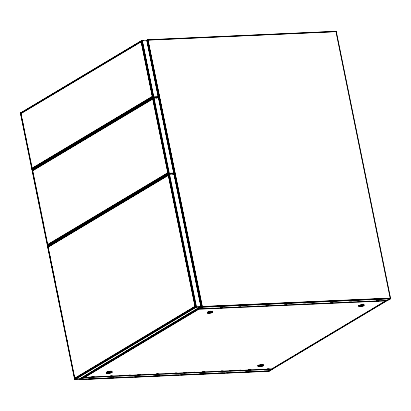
<?xml version="1.0" encoding="UTF-8"?>
<svg xmlns="http://www.w3.org/2000/svg" width="411" height="411" viewBox="0 0 411 411"><rect width="100%" height="100%" fill="white"/><g stroke="black" fill="none" stroke-linecap="round" stroke-linejoin="round"><path stroke-width="0.62" d="M146.388 40.545L147.503 39.882L148.001 40.073L147.826 39.867L202.233 306.621L202.094 307.043L198.647 308.918M34.128 169.383L32.171 169.43L31.914 168.577L152.466 96.559L153.647 97.006L158.672 96.513L158.528 96.292L157.392 96.97M49.659 245.716L47.702 245.757L47.445 244.91L167.996 172.892L169.07 173.334L173.894 173.123L174.059 172.62M174.495 174.773L174.151 173.894L169.019 174.213L168.433 175.045L47.882 247.062L48.452 246.317L47.871 246.59L74.879 379.338L75.465 379.132L74.658 378.464L75.372 379.127L80.464 378.834L80.726 378.305L79.888 379.148L75.069 379.374L74.597 378.772L195.174 306.472L196.355 306.914L201.38 306.544L201.236 306.2L200.671 306.945L195.944 307.156L195.138 306.493L168.397 175.065L168.736 174.382L170.108 174.29M158.99 98.157C158.769 98.969 159.268 97.448 158.523 97.556L153.699 97.782L152.902 98.712L167.996 172.892M32.387 170.709L32.644 170.072L32.916 169.984L32.402 170.776L152.882 98.804L153.806 97.767L169.178 173.334L47.892 245.793L32.51 170.226M47.912 246.929L48.041 246.559L48.293 247.812M158.322 97.823L158.713 97.592L174.069 173.093L173.586 173.355L168.669 173.576L167.96 172.913L152.866 98.738L153.298 98.024L157.531 97.828M158.497 96.426L158.055 97.027L158.492 96.313L158.06 97.022L153.241 97.248L152.43 96.58L141.22 41.485L141.559 40.807L143.521 40.684M201.205 306.334L200.671 306.945L201.2 306.221M32.341 170.257L32.289 170.652L32.921 169.984M79.78 379.163L80.726 378.31M32.382 170.596L153.401 98.008L152.866 98.738M168.392 174.952L168.931 174.341L168.412 175.132L47.933 247.109M272.483 368.662L272.288 369.047L276.88 366.031M386.684 300.713L386.885 300.374L386.684 300.713L198.647 309.103L198.313 308.784L198.641 309.098L84.25 377.442L83.962 377.226L198.297 308.733L83.936 377.175M141.256 41.465L20.704 113.482C20.555 112.748 21.5 112.393 20.74 113.462L32.361 169.466L153.647 97.006L142.052 40.535L141.256 41.465L152.466 96.559M47.882 247.062L47.871 246.59L50.306 258.488M147.939 40.026L336.116 31.483L390.445 298.597C390.933 299.65 385.297 300.677 387.157 300.58M390.445 298.597L336.116 31.483L147.503 39.882L201.822 307.058L390.45 298.561L390.27 298.232L202.233 306.621L84.065 377.349M141.538 40.915L152.841 97.135L32.022 169.306M32.207 170.508L153.185 98.162L168.366 173.463L47.553 245.639M168.715 174.495L195.544 307.043L74.73 379.219M272.272 368.801L272.354 369.165L269.077 371.118L80.464 379.517L84.183 377.139L84.05 377.56C75.234 381.922 83.197 378.105 84.378 379.148M336.106 31.555L147.816 39.954M84.183 377.139L83.777 377.575M202.233 306.621L201.858 307.032M269.113 371.102L268.753 371.133L272.092 369.176L272.226 368.749M272.288 369.052L390.137 298.653L390.27 298.232L389.227 298.854M34.534 169.142L32.762 169.219L31.935 168.489L152.414 96.513L153.246 97.248L152.938 97.186L141.636 40.807L141.22 41.485M50.065 245.475L48.293 245.552L47.465 244.817L167.945 172.846L168.777 173.576L168.469 173.519L153.282 98.054M168.397 175.065L169.337 174.1L196.355 306.914L195.944 307.156L195.641 307.094L168.813 174.382M84.055 377.308L84.05 377.565L84.142 377.195M80.556 379.363L269.077 371.118M20.858 112.958L20.74 113.462M158.476 96.246L157.958 97.037L158.543 96.765L147.061 40.345L141.944 40.576L153.426 96.991L32.171 169.43M152.471 96.693L152.938 97.186L152.918 96.837L31.966 169.219L20.56 113.138L142.052 40.535M168.001 173.026L168.469 173.519L168.448 173.165L47.496 245.552L32.207 170.385L153.699 97.782M195.174 306.601L195.641 307.094L195.621 306.745L74.674 379.127L47.733 246.713L169.229 174.115M173.75 174.136L174.238 173.925L201.246 306.673L200.666 306.945M152.938 97.186L153.175 96.934L141.733 40.71M168.464 173.514L168.705 173.262L153.385 97.957M195.641 307.094L195.883 306.842L168.911 174.29M112.131 372.253C111.915 370.712 107.908 372.032 106.665 372.762C106.881 374.303 110.888 372.983 112.131 372.253L111.895 371.112M272.092 369.176L272.226 368.862L272.354 369.165M390.137 298.653C390.542 297.939 389.905 298.73 390.404 298.643M212.528 312.298C213.36 310.582 208.485 311.892 207.473 312.524C206.641 314.235 211.516 312.93 212.528 312.298L212.292 311.153M263.461 365.636C264.294 363.92 259.418 365.23 258.411 365.862C257.574 367.578 262.449 366.268 263.461 365.636L263.225 364.49M364.064 305.537C364.896 303.821 360.021 305.132 359.009 305.763C358.176 307.474 363.052 306.169 364.064 305.537L363.827 304.392M146.855 40.555L147.826 39.867M146.475 40.55L146.871 40.309L158.363 96.796L147.061 40.345L147.344 40.91M173.648 174.13L174.048 173.889L201.071 306.704L174.238 173.925M20.55 113.195L142.16 40.519L153.539 97.001L32.258 169.455M20.56 113.261L141.451 41.043L152.789 96.775L31.899 168.993M20.591 113.333L141.374 41.177L152.671 96.708L31.888 168.864M20.642 113.405L141.312 41.321L152.563 96.636L31.894 168.726M20.756 113.528L141.235 41.557M146.573 40.555L146.974 40.319L158.363 96.796M146.676 40.576L147.765 39.872L148.001 40.073M147.143 40.396L146.778 40.612L147.744 39.882L147.472 39.898M146.876 40.668L147.21 40.468L158.651 96.688L156.499 97.982M147.266 40.555L146.968 40.735L147.333 40.776M147.051 40.812L147.308 40.658L158.682 96.58L156.308 98.024M31.924 169.116L152.918 96.837M32.238 170.58L153.02 98.424L168.202 173.036L47.419 245.192M152.902 98.712L32.289 170.652M156.848 97.412L158.595 96.369M156.838 97.52L158.641 96.441M156.817 97.623L158.672 96.513M172.389 174.023L174.213 172.908L158.954 97.905L158.425 97.864L158.79 97.643M158.42 97.859L158.857 97.715L174.177 173.021M158.523 97.916L158.913 97.803M47.424 245.054L168.094 172.964L152.861 98.625M47.429 245.326L168.32 173.103L153.098 98.291M47.455 245.444L168.448 173.165M47.702 245.757L169.07 173.334L153.806 97.767M47.727 246.775L168.931 174.341M47.738 246.841L168.628 174.618L195.497 306.683L74.607 378.906M47.768 246.908L168.551 174.757L195.379 306.616L74.597 378.772M47.815 246.985L168.484 174.896L195.271 306.544L74.602 378.634M172.928 173.411L174.125 172.697M172.918 173.519L174.172 172.774M172.897 173.627L174.202 172.841M172.486 174.012L174.207 172.969M173.956 174.192L174.321 173.976M174.511 174.356L174.053 174.243L174.387 174.043L201.354 306.596M174.048 174.243L174.444 174.136M174.146 174.31L174.485 174.238L201.39 306.488L79.888 379.148M74.632 379.024L195.621 306.745M74.879 379.338L196.247 306.914L169.337 174.1M75.372 379.127L195.949 307.156L195.122 306.426L74.643 378.397L75.47 379.132L74.658 378.464M90.626 372.392L91.73 371.734M93.379 370.748L95.028 369.761M96.128 369.104L97.227 368.446M98.881 367.465L99.981 366.807M101.63 365.821L103.279 364.834M104.379 364.177L105.483 363.519M107.132 362.533L108.232 361.875M109.881 360.889L111.535 359.902M126.388 351.03L127.487 350.372M129.136 349.386L130.785 348.4M131.89 347.742L132.989 347.084M134.638 346.098L135.738 345.446M137.387 344.459L139.041 343.473M140.141 342.815L141.24 342.158M142.889 341.171L143.989 340.514M145.093 339.856L146.193 339.198M147.842 338.212L148.941 337.554M150.59 336.568L152.245 335.582M153.344 334.924L154.444 334.271M156.093 333.285L157.192 332.627M158.846 331.641L160.495 330.655M161.595 329.997L163.244 329.011M164.343 328.353L168.746 325.723M169.846 325.065L171.5 324.079M172.599 323.426L176.447 321.125M178.097 320.138L179.751 319.152M180.85 318.494L181.95 317.837M183.599 316.85L184.698 316.193M186.353 315.206L188.002 314.22M189.101 313.562L190.201 312.905M191.855 311.923L192.954 311.266M194.603 310.279L196.253 309.293M197.352 308.635L199.006 307.649M200.106 306.991L201.298 306.277M81.265 378.089L82.919 377.103M84.019 376.445L85.668 375.459M86.767 374.801L91.17 372.171M92.27 371.513L113.174 359.029M114.273 358.371L118.676 355.741M119.776 355.083L121.425 354.097M122.524 353.439L126.927 350.809M128.026 350.151L146.182 339.306M147.282 338.649L148.931 337.662M150.036 337.01L154.433 334.379M155.533 333.722L157.187 332.735M158.286 332.078L176.442 321.232M177.542 320.575L181.939 317.944M183.044 317.287L184.693 316.3M185.793 315.643L190.195 313.018M191.295 312.36L192.944 311.374M194.043 310.716L201.349 306.349M80.489 378.644L201.38 306.421M80.186 378.921L201.39 306.488M83.962 377.226L198.354 308.887M84.029 377.313L198.421 308.974M84.152 377.406L198.595 309.087M277.98 365.374L279.629 364.387M280.734 363.73L285.131 361.105M286.231 360.447L287.88 359.461M288.979 358.803L293.382 356.178M294.482 355.52L296.131 354.534M297.23 353.876L298.879 352.89M299.979 352.232L304.381 349.607M305.481 348.949L307.13 347.963M308.229 347.305L312.627 344.675M313.732 344.017L315.381 343.031M316.48 342.378L320.878 339.748M321.977 339.09L323.627 338.104M324.731 337.446L325.831 336.789M327.48 335.808L328.579 335.15M330.228 334.164L331.877 333.177M332.977 332.52L334.631 331.533M335.73 330.876L340.128 328.25M341.228 327.593L342.877 326.606M343.976 325.949L348.379 323.318M349.478 322.661L351.128 321.679M352.227 321.022L356.63 318.391M357.729 317.734L359.378 316.747M360.478 316.09L361.577 315.437M363.226 314.451L364.326 313.793M365.975 312.807L367.629 311.821M368.729 311.163L369.828 310.505M371.477 309.519L375.875 306.894M376.974 306.236L387.665 299.789M272.493 368.765L325.836 336.845M326.94 336.239L386.885 300.374M272.457 368.908L386.879 300.477M198.549 309.01L198.842 308.985M80.505 379.528L80.797 379.502M386.859 300.605L386.623 300.41M387.085 300.6L198.528 309.015L198.277 307.757M202.104 306.786L390.393 298.386L202.145 306.729L147.878 39.99M390.44 298.484L202.012 306.889L147.693 39.903M390.45 298.561L201.929 306.971L147.59 39.877L201.888 307.007M201.78 308.656L204.359 308.584M210.735 308.255L213.314 308.188M220.327 307.829L222.269 307.788M229.281 307.428L231.861 307.361M238.878 307.002L240.815 306.96M247.833 306.601L250.407 306.534M256.783 306.2L259.362 306.133M266.379 305.774L268.316 305.733M275.334 305.373L277.913 305.306M284.309 305.019L286.868 304.905M293.88 304.546L296.444 304.433M302.835 304.15L305.414 304.078M312.432 303.719L314.369 303.678M321.381 303.318L323.96 303.251M330.336 302.922L332.915 302.85M339.933 302.491L342.512 302.424M348.888 302.095L351.467 302.023M358.479 301.664L360.421 301.623M367.434 301.268L370.013 301.196M376.389 300.867L378.968 300.795M201.822 308.743L204.38 308.63M210.776 308.342L213.355 308.265M220.368 307.916L222.31 307.865M229.323 307.515L231.907 307.438M238.277 307.115L240.861 307.038M247.874 306.688L249.816 306.637M256.824 306.287L259.408 306.21M265.804 305.923L268.362 305.81M275.375 305.46L277.954 305.383M284.33 305.06L286.909 304.983M293.922 304.633L295.863 304.582M302.876 304.232L305.46 304.155M311.857 303.873L314.415 303.755M321.423 303.405L324.007 303.328M330.377 303.005L332.961 302.928M339.974 302.578L342.553 302.501M348.929 302.177L351.508 302.1M357.883 301.782L360.462 301.705M367.475 301.35L370.059 301.273M376.43 300.955L379.014 300.873M385.41 300.59L386.813 300.528M91.864 376.851L93.143 376.738M100.818 376.45L102.098 376.337M110.41 376.024L111.689 375.911M119.365 375.623L120.644 375.51M128.962 375.197L130.241 375.084M137.916 374.796L139.19 374.683M147.508 374.37L148.787 374.257M156.463 373.969L157.742 373.856M165.417 373.568L166.696 373.455M175.009 373.142L176.288 373.029M183.964 372.741L185.243 372.628M193.56 372.315L194.835 372.202M202.51 371.914L203.789 371.801M211.465 371.518L212.744 371.4M221.061 371.087L222.341 370.974M230.016 370.686L231.295 370.573M239.608 370.26L240.887 370.147M248.563 369.859L249.842 369.746M258.159 369.432L259.433 369.319M267.109 369.032L268.388 368.919M91.859 376.959L93.78 376.82M100.813 376.558L102.735 376.419M110.405 376.132L112.326 375.993M119.36 375.731L121.281 375.592M128.951 375.305L130.236 375.197M137.906 374.904L139.832 374.765M147.503 374.478L148.787 374.364M156.457 374.077L158.379 373.938M165.412 373.676L167.334 373.537M175.004 373.25L176.925 373.111M183.958 372.849L185.88 372.71M193.55 372.423L194.835 372.315M202.505 372.022L204.431 371.883M211.46 371.626L213.386 371.487M221.056 371.195L222.978 371.056M230.006 370.799L231.932 370.655M239.603 370.368L240.887 370.26M248.557 369.972L250.479 369.828M258.149 369.54L259.433 369.432M267.104 369.14L269.03 369.001M84.014 377.36L85.452 377.298M91.848 377.01L94.407 376.897M100.803 376.61L103.998 376.471M110.395 376.183L112.953 376.07M119.349 375.782L121.908 375.669M128.941 375.356L131.499 375.243M137.896 374.955L140.454 374.842M147.492 374.529L150.051 374.416M156.447 374.128L159.006 374.015M165.402 373.727L168.597 373.589M174.994 373.301L177.552 373.188M183.948 372.9L186.507 372.787M193.54 372.474L196.098 372.361M202.495 372.073L205.053 371.96M211.449 371.678L214.65 371.534M221.046 371.246L223.605 371.133M230.001 370.85L232.559 370.732M239.592 370.419L242.151 370.306M248.547 370.018L251.106 369.905M258.139 369.592L260.06 369.51M267.093 369.191L269.652 369.078M83.926 377.452L272.406 369.083L83.813 377.555M88.853 378.947L93.333 378.747M102.925 378.32L97.808 378.546L104.882 378.32M107.399 378.12L111.879 377.92M121.471 377.493L116.354 377.719L123.428 377.493M125.946 377.293L130.426 377.093M134.9 376.892L139.38 376.692M148.977 376.265L143.855 376.491L150.935 376.265M153.452 376.065L157.932 375.865M167.524 375.438L162.407 375.664L169.481 375.438M171.998 375.238L176.478 375.038M180.953 374.837L185.433 374.637M189.908 374.442L195.025 374.21M199.499 374.01L203.979 373.81M213.576 373.383L208.454 373.609L215.534 373.383M218.051 373.183L222.531 372.983M227.006 372.782L231.485 372.582M236.597 372.356L241.077 372.155M245.552 371.955L250.032 371.755M254.507 371.559L259.624 371.328M264.098 371.128L268.943 371.112M80.489 379.41L86.336 379.148M88.874 378.993L95.29 378.747M107.42 378.166L113.837 377.92M125.966 377.339L132.383 377.093M134.921 376.938L141.338 376.692M153.473 376.111L159.889 375.865M172.019 375.284L178.436 375.038M180.974 374.883L187.39 374.642M189.928 374.483L196.982 374.21M199.52 374.056L205.937 373.815M218.071 373.229L224.488 372.983M227.021 372.828L233.443 372.587M236.618 372.402L243.035 372.155M245.573 372.001L251.989 371.76M254.527 371.601L261.581 371.328M264.119 371.174L268.702 371.01M32.767 169.219L31.95 168.556M48.298 245.552L47.522 244.997M168.191 173.319L168.767 173.581M83.901 377.072L84.25 377.437M259.495 365.184L260.266 366.576L259.809 365.035M107.959 371.945L108.73 373.337L108.273 371.796M259.922 365.019L260.723 366.509L260.471 364.711M108.386 371.78L109.187 373.265L108.936 371.472M259.223 365.22L259.829 366.627L259.382 365.194M107.687 371.981L108.288 373.388L107.846 371.955M259.654 365.127L260.266 366.576M108.119 371.888L108.73 373.337M260.06 364.906L260.723 366.509L260.43 364.86M108.525 371.662L109.187 373.265L108.894 371.616M260.184 364.768L260.723 366.509L260.369 364.994M108.643 371.529L109.187 373.265L108.833 371.755M258.966 365.215L259.413 366.658L259.12 365.225M107.43 371.976L107.877 373.419L107.584 371.986M260.656 364.675L261.19 366.417L260.841 364.701M109.295 372.017L109.65 373.178L109.418 372.032M260.754 364.84L261.19 366.417L260.744 364.721M109.218 371.601L109.65 373.178L109.208 371.482M258.175 365.533L258.432 366.612L258.339 365.523M258.154 365.415L258.432 366.612L258.262 365.441M106.619 372.176L106.896 373.368L106.803 372.284M258.195 365.513L258.432 366.612L258.242 365.6M258.719 365.173L259.038 366.663L258.868 365.22M107.179 371.934L107.502 373.424L107.333 371.981M258.473 365.543L258.709 366.648L258.658 365.662M106.937 372.304L107.168 373.409L107.096 371.929M20.951 114.263L22.379 121.163M22.636 122.421L24.84 133.082M25.487 136.221L26.134 139.355M27.953 148.135L28.6 151.274M22.703 122.401L23.216 124.913M24.249 129.933L24.506 131.186M28.369 150.01L28.626 151.269M32.418 170.236L34.267 179.622M34.524 180.871L35.937 187.74M36.579 190.858L37.221 193.982M37.535 195.215L37.992 197.727M38.634 200.845L39.667 205.839M40.694 210.838L40.951 212.086M42.749 220.825L43.412 223.938M50.563 259.742L51.591 264.756M51.848 266.004L54.026 276.654M54.668 279.783L55.696 284.797M56.723 289.806L58.131 296.696M58.773 299.83L59.415 302.958M60.828 309.848L61.085 311.101M61.342 312.355L61.85 314.862M62.878 319.871L63.52 323.005M66.983 339.912L67.24 341.166M363.56 304.536L363.792 305.681M363.118 304.104L363.468 305.825M362.749 304.243L363.098 305.964M362.451 304.947L362.687 306.092M361.896 304.494L362.245 306.21M361.439 304.602L361.788 306.318M360.976 304.69L361.326 306.406M360.519 304.762L360.868 306.478M360.195 305.383L360.432 306.529M359.784 305.414L360.015 306.56M359.404 305.419L359.64 306.565M359.075 305.404L359.312 306.549M358.803 305.363L359.034 306.508M358.587 305.306L358.824 306.452M262.958 364.634L263.189 365.78M262.634 364.778L262.865 365.924M262.259 364.917L262.495 366.062M261.848 365.045L262.084 366.191M261.293 364.593L261.643 366.314M257.985 365.405L258.221 366.55L258.031 365.497M212.025 311.297L212.256 312.442M211.701 311.44L211.932 312.581M211.326 311.574L211.557 312.72M210.802 311.137L211.151 312.853M210.36 311.255L210.709 312.971M209.903 311.363L210.252 313.079M209.44 311.451L209.79 313.167M208.983 311.523L209.333 313.239M208.541 311.574L208.891 313.29M208.13 311.6L208.48 313.316M207.868 312.18L208.105 313.326M207.54 312.165L207.771 313.31M147.755 39.924L202.058 306.837M158.523 97.556L173.894 173.123L158.713 97.592M198.323 307.736L198.647 309.103M141.841 40.632L153.303 96.965L32.089 169.378L20.627 113.04M153.488 97.88L168.834 173.298L47.619 245.706L32.279 170.293M169.019 174.213L196.006 306.878L74.797 379.286L47.804 246.621M168.433 175.045L195.174 306.472M111.689 371.251L111.926 372.397M111.422 371.395L111.653 372.541M111.098 371.539L111.33 372.685M110.61 371.102L110.96 372.823M110.199 371.236L110.549 372.952M109.758 371.354L110.107 373.07M47.948 246.569L48.714 250.325M49.736 255.339L50.378 258.473M51.914 265.989L52.808 270.371M53.831 275.385L54.088 276.639M55.495 283.528L55.752 284.782M57.54 293.552L58.182 296.685M61.378 312.345L61.891 314.852M63.299 321.741L63.556 322.995M174.151 173.894L201.071 306.704M158.62 97.566L173.894 173.123M142.16 40.519L153.426 96.991M106.706 372.361L106.896 373.368L106.726 372.202M258.016 365.415L258.221 366.55M258.56 365.615L258.709 366.648M107.024 372.371L107.168 373.409M336.07 31.637L335.777 31.498L336.039 31.683M47.892 245.793L47.378 243.297L47.892 245.793"/></g></svg>
